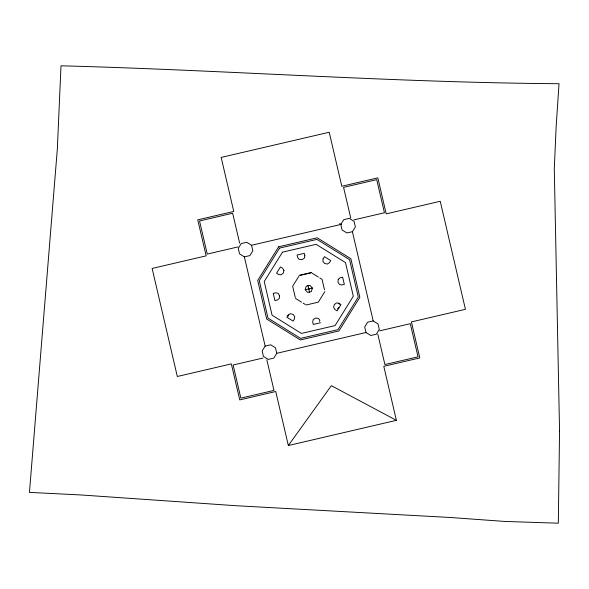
<?xml version="1.0" encoding="UTF-8"?>
<svg xmlns="http://www.w3.org/2000/svg" width="589" height="589" viewBox="0 0 589 589"><rect width="100%" height="100%" fill="white"/><g stroke="black" fill="none" stroke-linecap="round" stroke-linejoin="round"><path stroke-width="0.88" d="M305.176 289.722L306.251 286.188L309.851 285.348L312.376 288.043L311.309 291.584L307.701 292.424L305.176 289.722L312.376 288.043M319.429 321.447L319.886 320.232L318.332 318.354L315.579 318.067L313.238 319.54L312.678 321.911L313.267 324.436L320.475 322.757M298.792 276.366L292.659 286.225L295.295 297.526M265.16 346.089L262.171 350.897L263.452 356.411L268.26 359.4L273.775 358.112L276.764 353.304L365.983 332.505L370.79 335.494L376.305 334.206L379.294 329.398L378.005 323.891L373.198 320.902L352.399 231.683L355.388 226.875L354.099 221.361L349.292 218.372L343.777 219.66L340.788 224.461L251.577 245.267L246.769 242.278L241.254 243.559L238.265 248.367L239.554 253.881L244.354 256.87L265.16 346.089L270.675 344.801L275.475 347.79L276.764 353.304M288.183 314.997L286.814 317.199L293.094 321.101L294.463 318.907L294.699 316.477L292.954 314.335L290.252 313.716L288.183 314.997L288.227 316.3M324.892 291.548L318.288 302.164L306.118 304.999M288.345 445.534L331.342 385.67L396.382 420.34L383.792 366.321L419.802 357.928L411.409 321.911L465.428 309.321L440.233 201.276L386.215 213.873L377.821 177.863L341.804 186.257L329.207 132.238L221.169 157.425L233.767 211.444L197.757 219.844L206.15 255.854L152.131 268.451L177.318 376.489L231.337 363.899L239.738 399.909L275.748 391.516L288.345 445.534L396.382 420.34M337.49 308.791L338.793 307.546M237.904 246.938L207.254 254.08L199.531 220.949L232.662 213.225L239.635 243.117M353.996 219.866L384.44 212.769L376.717 179.638L343.578 187.361L350.727 218.011M244.354 256.87L249.869 255.589L252.858 250.781L251.577 245.267M352.399 231.683L346.884 232.964L342.076 229.975L340.788 224.461M299.087 275.357L311.485 272.464M300.132 275.402L311.441 272.766M373.198 320.902L367.683 322.183L364.694 326.991L365.983 332.505M263.011 358.031L233.119 365.003L240.842 398.135L273.973 390.411L266.824 359.761M379.655 330.834L410.297 323.692L418.028 356.824L384.897 364.547L377.792 334.103M338.8 303.195L336.371 302.967L334.228 304.712L333.61 307.406L334.891 309.475L337.092 310.845L340.994 304.565L338.8 303.195L339.33 304.38M339.536 223.68L341.664 224.468M312.199 273.237L318.266 277.014M319.783 277.956L322.058 279.37L324.487 289.803M295.501 298.402L301.568 302.172M303.085 303.114L305.36 304.528M308.459 288.544L309.092 289.221M307.937 285.282L309.615 292.483M559.55 430.876L558.32 523.201L504.95 521.442L449.893 517.466L236.13 505.73L81.083 494.966L29.45 492.389L57.339 148.988L61.006 65.799C227.059 70.187 392.9 82.541 559.027 83.712L556.149 126.694L554.286 168.866L559.55 430.876M323.089 258.865L322.86 261.288L324.605 263.438L327.3 264.049L329.369 262.768L330.738 260.574L324.458 256.664L323.089 258.865M279.591 295.693L279.304 298.439L277.426 299.992L274.908 300.581L273.23 293.374L275.748 292.792L278.118 293.351L279.591 295.693M338.248 279.326L337.961 282.079L339.433 284.421L341.804 284.98L344.329 284.391L342.651 277.191L340.125 277.78L338.248 279.326M283.942 270.366L283.331 273.06L281.181 274.805L278.759 274.57L276.558 273.208L280.467 266.92L282.661 268.289L283.942 270.366M304.874 255.854L304.314 258.225L301.973 259.697L299.219 259.418L297.673 257.533L297.084 255.015L304.285 253.336L304.874 255.854M278.626 246.806L257.702 280.452L266.699 319.039L300.346 339.963L338.933 330.966L359.857 297.32L350.86 258.733L317.213 237.809L278.626 246.806M279.554 248.102L259.278 280.71L267.995 318.104L300.604 338.38L337.998 329.663L358.274 297.055L349.557 259.661L316.948 239.384L279.554 248.102M282.477 252.18L264.225 281.527L272.074 315.181L301.421 333.433L335.075 325.584L353.326 296.238L345.478 262.584L316.131 244.332L282.477 252.18"/></g></svg>
